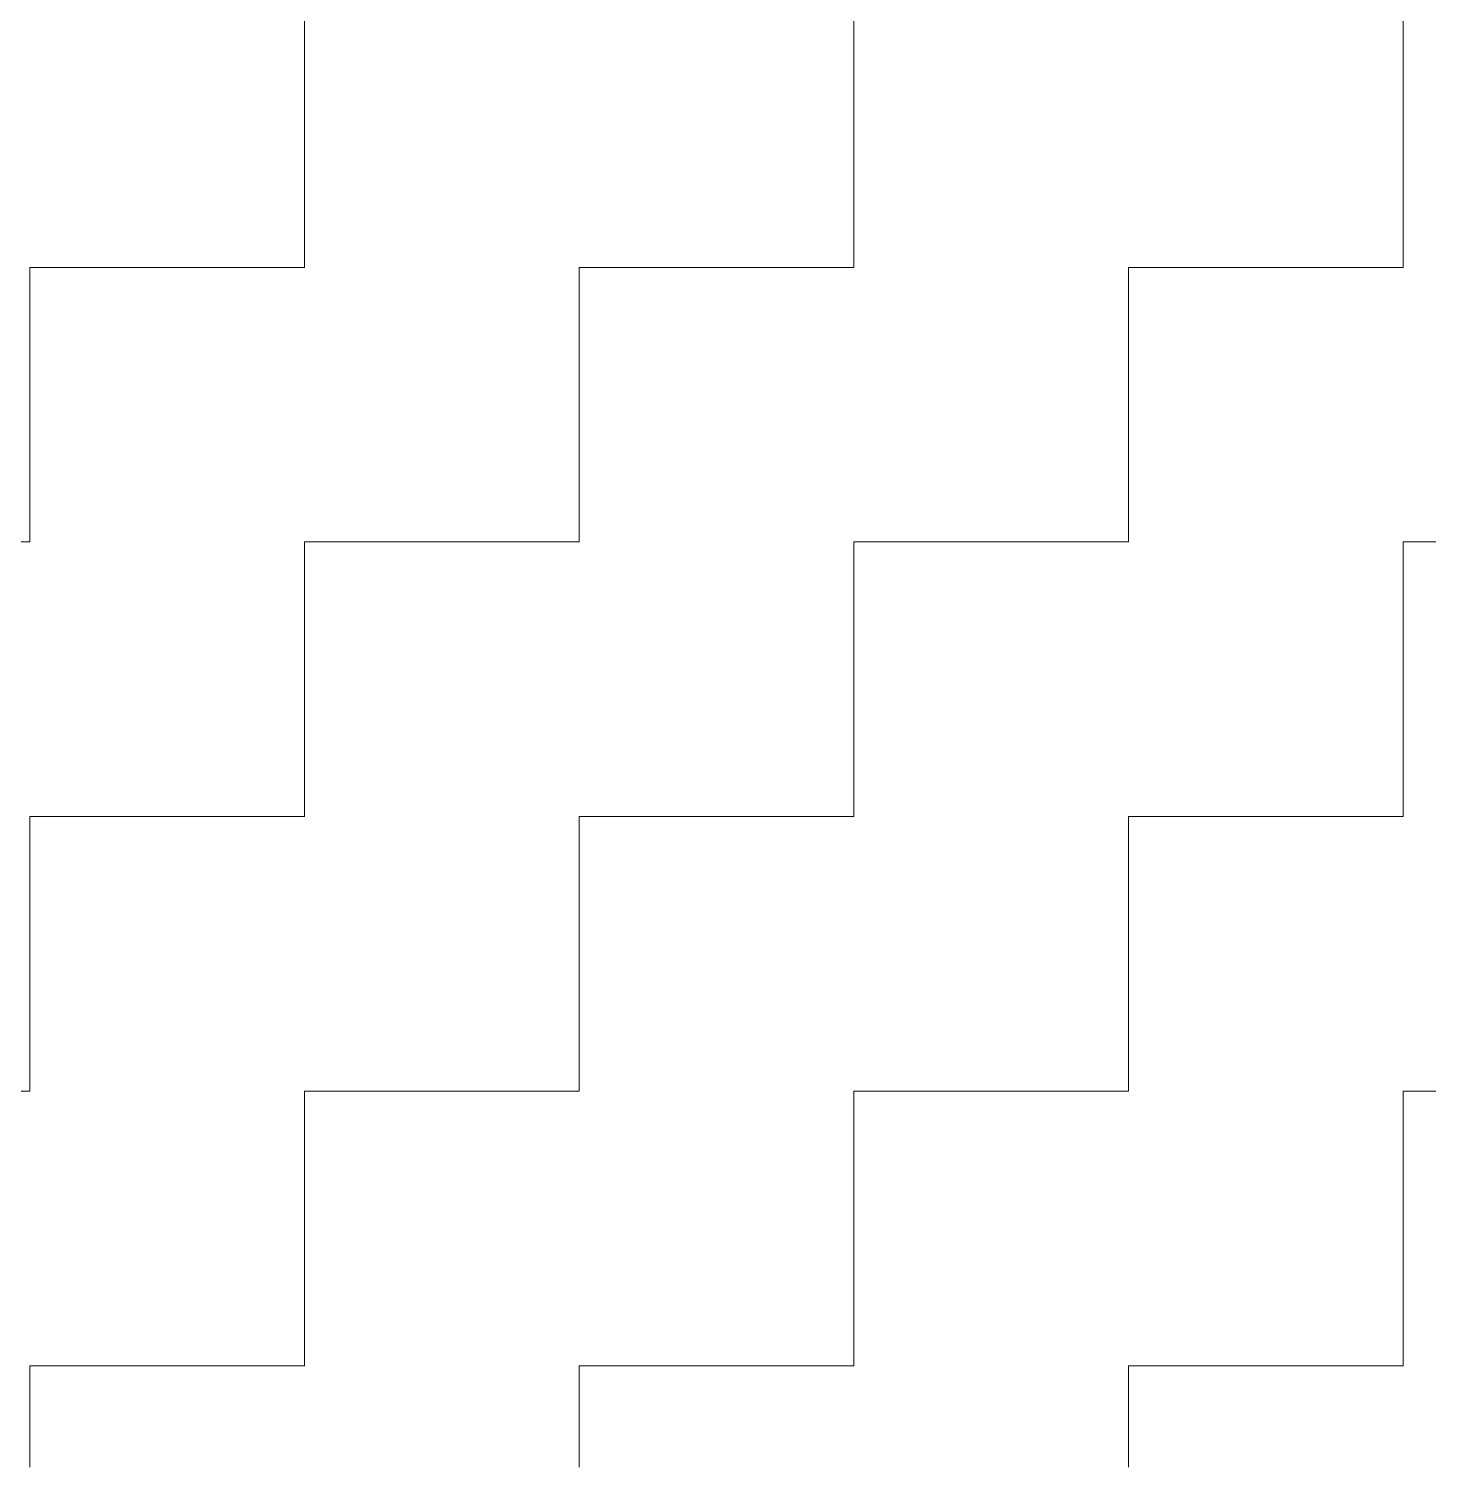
# Model space of a CAD drawing. Header units: millimetres. Extents: x 331487 to 517269, y 198509 to 399936.
# Drawn here: x 445057 to 446649, y 332834 to 334471 of the extents above; entities that cross this region are included whole.
import ezdxf

# ---------------------------------------------------------------- set-up
doc = ezdxf.new("R2010")
doc.units = ezdxf.units.MM
doc.header["$MEASUREMENT"] = 0
doc.layers.add('9th_Hatch-4', color=252, linetype='Continuous', lineweight=5)

msp = doc.modelspace()

# ---------------------------------------------------------------- linework, layer by layer
at = {"layer": '9th_Hatch-4', "linetype": 'Continuous'}
for p, q in [((445370.4, 334199.1), (445370.4, 334511.6)), ((445995.4, 334199.1), (445995.4, 334511.6)), ((446620.4, 334199.1), (446620.4, 334511.6)), ((445057.9, 334199.1), (445370.4, 334199.1)), ((445057.9, 333886.6), (445057.9, 334199.1)), ((445682.9, 334199.1), (445995.4, 334199.1)), ((445682.9, 333886.6), (445682.9, 334199.1)), ((446307.9, 334199.1), (446620.4, 334199.1)), ((446307.9, 333886.6), (446307.9, 334199.1)), ((444745.4, 333886.6), (445057.9, 333886.6)), ((445370.4, 333886.6), (445682.9, 333886.6)), ((445370.4, 333574.1), (445370.4, 333886.6)), ((445995.4, 333886.6), (446307.9, 333886.6)), ((445995.4, 333574.1), (445995.4, 333886.6)), ((446620.4, 333886.6), (446932.9, 333886.6)), ((446620.4, 333574.1), (446620.4, 333886.6)), ((445057.9, 333574.1), (445370.4, 333574.1)), ((445057.9, 333261.6), (445057.9, 333574.1)), ((445682.9, 333574.1), (445995.4, 333574.1)), ((445682.9, 333261.6), (445682.9, 333574.1)), ((446307.9, 333574.1), (446620.4, 333574.1)), ((446307.9, 333261.6), (446307.9, 333574.1)), ((444745.4, 333261.6), (445057.9, 333261.6)), ((445370.4, 333261.6), (445682.9, 333261.6)), ((445370.4, 332949.1), (445370.4, 333261.6)), ((445995.4, 333261.6), (446307.9, 333261.6)), ((445995.4, 332949.1), (445995.4, 333261.6)), ((446620.4, 333261.6), (446932.9, 333261.6)), ((446620.4, 332949.1), (446620.4, 333261.6)), ((445057.9, 332949.1), (445370.4, 332949.1)), ((445057.9, 332833.5), (445057.9, 332949.1)), ((445682.9, 332949.1), (445995.4, 332949.1)), ((445682.9, 332833.5), (445682.9, 332949.1)), ((446307.9, 332949.1), (446620.4, 332949.1)), ((446307.9, 332833.5), (446307.9, 332949.1))]:
    msp.add_line(p, q, dxfattribs=at)

doc.saveas('drawing.dxf')
